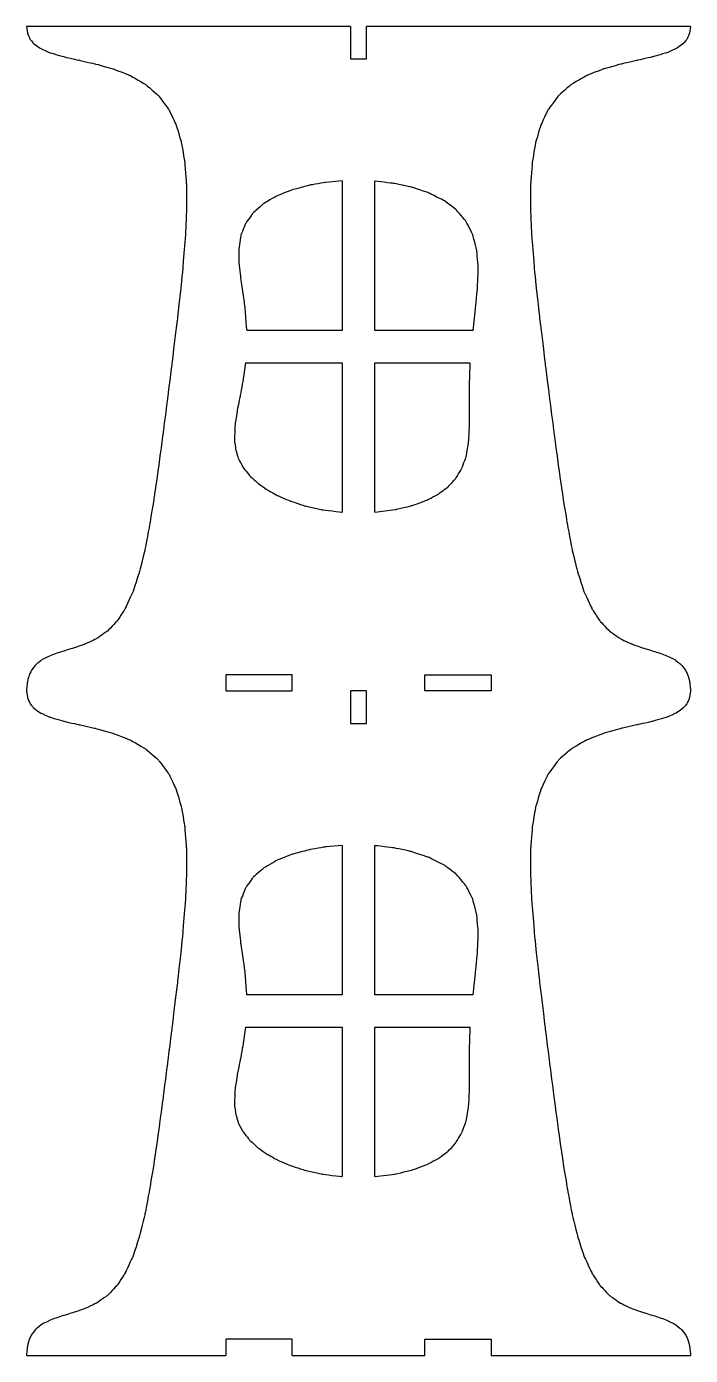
# Model space of a CAD drawing. Header units: centimetres. Extents: x -35.4 to 28.1, y -20.3 to 20.8.
# Drawn here: x 7.61 to 28.11, y -20.19 to 20.81 of the extents above; entities that cross this region are included whole.
import ezdxf

# ---------------------------------------------------------------- set-up
doc = ezdxf.new("R2010")
doc.units = ezdxf.units.CM
doc.header["$MEASUREMENT"] = 0
doc.layers.add('Capa 1', color=7, linetype='Continuous')

msp = doc.modelspace()

# ---------------------------------------------------------------- linework, layer by layer
at = {"layer": 'Capa 1', "color": 1, "lineweight": 25}
for points, knots in [([(7.61056, 20.81178), (7.61056, 20.81178), (7.63603, 20.6071), (7.63603, 20.6071), (7.63603, 20.6071), (7.63603, 20.6071), (7.70775, 20.43756), (7.70775, 20.43756), (7.70775, 20.43756), (7.70775, 20.43756), (7.81898, 20.29764), (7.81898, 20.29764), (7.81898, 20.29764), (7.81898, 20.29764), (8.04638, 20.13223), (8.04638, 20.13223), (8.04638, 20.13223), (8.04638, 20.13223), (8.32994, 20.00667), (8.32994, 20.00667), (8.32994, 20.00667), (8.32994, 20.00667), (8.76721, 19.87837), (8.76721, 19.87837), (8.76721, 19.87837), (8.76721, 19.87837), (9.24219, 19.77045), (9.24219, 19.77045), (9.24219, 19.77045), (9.24219, 19.77045), (9.72814, 19.66116), (9.72814, 19.66116), (9.72814, 19.66116), (9.72814, 19.66116), (10.29619, 19.50418), (10.29619, 19.50418), (10.29619, 19.50418), (10.29619, 19.50418), (10.82235, 19.29798), (10.82235, 19.29798), (10.82235, 19.29798), (10.82235, 19.29798), (11.28816, 19.02676), (11.28816, 19.02676), (11.28816, 19.02676), (11.28816, 19.02676), (11.68236, 18.68051), (11.68236, 18.68051), (11.68236, 18.68051), (11.68236, 18.68051), (11.99993, 18.25393), (11.99993, 18.25393), (11.99993, 18.25393), (11.99993, 18.25393), (12.22694, 17.78199), (12.22694, 17.78199), (12.22694, 17.78199), (12.22694, 17.78199), (12.38985, 17.24012), (12.38985, 17.24012), (12.38985, 17.24012), (12.38985, 17.24012), (12.49371, 16.63168), (12.49371, 16.63168), (12.49371, 16.63168), (12.49371, 16.63168), (12.54511, 15.96155), (12.54511, 15.96155), (12.54511, 15.96155), (12.54511, 15.96155), (12.55149, 15.23595), (12.55149, 15.23595), (12.55149, 15.23595), (12.55149, 15.23595), (12.52084, 14.46203), (12.52084, 14.46203), (12.52084, 14.46203), (12.52084, 14.46203), (12.41659, 13.16762), (12.41659, 13.16762), (12.41659, 13.16762), (12.41659, 13.16762), (12.26828, 11.80727), (12.26828, 11.80727), (12.26828, 11.80727), (12.26828, 11.80727), (12.09853, 10.41669), (12.09853, 10.41669), (12.09853, 10.41669), (12.09853, 10.41669), (11.96419, 9.35709), (11.96419, 9.35709), (11.96419, 9.35709), (11.96419, 9.35709), (11.82985, 8.31752), (11.82985, 8.31752), (11.82985, 8.31752), (11.82985, 8.31752), (11.69604, 7.31391), (11.69604, 7.31391), (11.69604, 7.31391), (11.69604, 7.31391), (11.5604, 6.36162), (11.5604, 6.36162), (11.5604, 6.36162), (11.5604, 6.36162), (11.41809, 5.47502), (11.41809, 5.47502), (11.41809, 5.47502), (11.41809, 5.47502), (11.26523, 4.68067), (11.26523, 4.68067), (11.26523, 4.68067), (11.26523, 4.68067), (11.09166, 3.97254), (11.09166, 3.97254), (11.09166, 3.97254), (11.09166, 3.97254), (10.88928, 3.35856), (10.88928, 3.35856), (10.88928, 3.35856), (10.88928, 3.35856), (10.65041, 2.84358), (10.65041, 2.84358), (10.65041, 2.84358), (10.65041, 2.84358), (10.39659, 2.46198), (10.39659, 2.46198), (10.39659, 2.46198), (10.39659, 2.46198), (10.10537, 2.15961), (10.10537, 2.15961), (10.10537, 2.15961), (10.10537, 2.15961), (9.77725, 1.92911), (9.77725, 1.92911), (9.77725, 1.92911), (9.77725, 1.92911), (9.41678, 1.7578), (9.41678, 1.7578), (9.41678, 1.7578), (9.41678, 1.7578), (9.03338, 1.6267), (9.03338, 1.6267), (9.03338, 1.6267), (9.03338, 1.6267), (8.70745, 1.52944), (8.70745, 1.52944), (8.70745, 1.52944), (8.70745, 1.52944), (8.38932, 1.42216), (8.38932, 1.42216), (8.38932, 1.42216), (8.38932, 1.42216), (8.09605, 1.2801), (8.09605, 1.2801), (8.09605, 1.2801), (8.09605, 1.2801), (7.90534, 1.13285), (7.90534, 1.13285), (7.90534, 1.13285), (7.90534, 1.13285), (7.75188, 0.9342), (7.75188, 0.9342), (7.75188, 0.9342), (7.75188, 0.9342), (7.6766, 0.76483), (7.6766, 0.76483), (7.6766, 0.76483), (7.6766, 0.76483), (7.62788, 0.55941), (7.62788, 0.55941), (7.62788, 0.55941), (7.62788, 0.55941), (7.61056, 0.3118), (7.61056, 0.3118)], [0, 0, 0, 0, 0.02222222, 0.02222222, 0.02222222, 0.02222223, 0.04444444, 0.04444444, 0.04444444, 0.04444445, 0.06666667, 0.06666667, 0.06666667, 0.06666668, 0.08888889, 0.08888889, 0.08888889, 0.0888889, 0.11111111, 0.11111111, 0.11111111, 0.11111112, 0.13333333, 0.13333333, 0.13333333, 0.13333334, 0.15555556, 0.15555556, 0.15555556, 0.15555557, 0.17777778, 0.17777778, 0.17777778, 0.17777779, 0.2, 0.2, 0.2, 0.20000001, 0.22222222, 0.22222222, 0.22222222, 0.22222223, 0.24444444, 0.24444444, 0.24444444, 0.24444445, 0.26666667, 0.26666667, 0.26666667, 0.26666668, 0.28888889, 0.28888889, 0.28888889, 0.2888889, 0.31111111, 0.31111111, 0.31111111, 0.31111112, 0.33333333, 0.33333333, 0.33333333, 0.33333334, 0.35555556, 0.35555556, 0.35555556, 0.35555557, 0.37777778, 0.37777778, 0.37777778, 0.37777779, 0.4, 0.4, 0.4, 0.40000001, 0.42222222, 0.42222222, 0.42222222, 0.42222223, 0.44444444, 0.44444444, 0.44444444, 0.44444445, 0.46666667, 0.46666667, 0.46666667, 0.46666668, 0.48888889, 0.48888889, 0.48888889, 0.4888889, 0.51111111, 0.51111111, 0.51111111, 0.51111112, 0.53333333, 0.53333333, 0.53333333, 0.53333334, 0.55555556, 0.55555556, 0.55555556, 0.55555557, 0.57777778, 0.57777778, 0.57777778, 0.57777779, 0.6, 0.6, 0.6, 0.60000001, 0.62222222, 0.62222222, 0.62222222, 0.62222223, 0.64444444, 0.64444444, 0.64444444, 0.64444445, 0.66666667, 0.66666667, 0.66666667, 0.66666668, 0.68888889, 0.68888889, 0.68888889, 0.6888889, 0.71111111, 0.71111111, 0.71111111, 0.71111112, 0.73333333, 0.73333333, 0.73333333, 0.73333334, 0.75555556, 0.75555556, 0.75555556, 0.75555557, 0.77777778, 0.77777778, 0.77777778, 0.77777779, 0.8, 0.8, 0.8, 0.80000001, 0.82222222, 0.82222222, 0.82222222, 0.82222223, 0.84444444, 0.84444444, 0.84444444, 0.84444445, 0.86666667, 0.86666667, 0.86666667, 0.86666668, 0.88888889, 0.88888889, 0.88888889, 0.8888889, 0.91111111, 0.91111111, 0.91111111, 0.91111112, 0.93333333, 0.93333333, 0.93333333, 0.93333334, 0.95555556, 0.95555556, 0.95555556, 0.95555557, 1, 1, 1, 1]), ([(28.11055, 20.81178), (28.11055, 20.81178), (28.08504, 20.6071), (28.08504, 20.6071), (28.08504, 20.6071), (28.08504, 20.6071), (28.01332, 20.43756), (28.01332, 20.43756), (28.01332, 20.43756), (28.01332, 20.43756), (27.90209, 20.29764), (27.90209, 20.29764), (27.90209, 20.29764), (27.90209, 20.29764), (27.67469, 20.13223), (27.67469, 20.13223), (27.67469, 20.13223), (27.67469, 20.13223), (27.39113, 20.00667), (27.39113, 20.00667), (27.39113, 20.00667), (27.39113, 20.00667), (26.95386, 19.87837), (26.95386, 19.87837), (26.95386, 19.87837), (26.95386, 19.87837), (26.47888, 19.77045), (26.47888, 19.77045), (26.47888, 19.77045), (26.47888, 19.77045), (25.99296, 19.66116), (25.99296, 19.66116), (25.99296, 19.66116), (25.99296, 19.66116), (25.42492, 19.50418), (25.42492, 19.50418), (25.42492, 19.50418), (25.42492, 19.50418), (24.89872, 19.29798), (24.89872, 19.29798), (24.89872, 19.29798), (24.89872, 19.29798), (24.43294, 19.02676), (24.43294, 19.02676), (24.43294, 19.02676), (24.43294, 19.02676), (24.03871, 18.68051), (24.03871, 18.68051), (24.03871, 18.68051), (24.03871, 18.68051), (23.72118, 18.25393), (23.72118, 18.25393), (23.72118, 18.25393), (23.72118, 18.25393), (23.49417, 17.78199), (23.49417, 17.78199), (23.49417, 17.78199), (23.49417, 17.78199), (23.33122, 17.24012), (23.33122, 17.24012), (23.33122, 17.24012), (23.33122, 17.24012), (23.22736, 16.63168), (23.22736, 16.63168), (23.22736, 16.63168), (23.22736, 16.63168), (23.17596, 15.96155), (23.17596, 15.96155), (23.17596, 15.96155), (23.17596, 15.96155), (23.16958, 15.23595), (23.16958, 15.23595), (23.16958, 15.23595), (23.16958, 15.23595), (23.20027, 14.46203), (23.20027, 14.46203), (23.20027, 14.46203), (23.20027, 14.46203), (23.30448, 13.16762), (23.30448, 13.16762), (23.30448, 13.16762), (23.30448, 13.16762), (23.45279, 11.80727), (23.45279, 11.80727), (23.45279, 11.80727), (23.45279, 11.80727), (23.62254, 10.41669), (23.62254, 10.41669), (23.62254, 10.41669), (23.62254, 10.41669), (23.75688, 9.35709), (23.75688, 9.35709), (23.75688, 9.35709), (23.75688, 9.35709), (23.89122, 8.31752), (23.89122, 8.31752), (23.89122, 8.31752), (23.89122, 8.31752), (24.02506, 7.31391), (24.02506, 7.31391), (24.02506, 7.31391), (24.02506, 7.31391), (24.16071, 6.36162), (24.16071, 6.36162), (24.16071, 6.36162), (24.16071, 6.36162), (24.30298, 5.47502), (24.30298, 5.47502), (24.30298, 5.47502), (24.30298, 5.47502), (24.45584, 4.68067), (24.45584, 4.68067), (24.45584, 4.68067), (24.45584, 4.68067), (24.62941, 3.97254), (24.62941, 3.97254), (24.62941, 3.97254), (24.62941, 3.97254), (24.83183, 3.35856), (24.83183, 3.35856), (24.83183, 3.35856), (24.83183, 3.35856), (25.0707, 2.84358), (25.0707, 2.84358), (25.0707, 2.84358), (25.0707, 2.84358), (25.32448, 2.46198), (25.32448, 2.46198), (25.32448, 2.46198), (25.32448, 2.46198), (25.61574, 2.15961), (25.61574, 2.15961), (25.61574, 2.15961), (25.61574, 2.15961), (25.94382, 1.92911), (25.94382, 1.92911), (25.94382, 1.92911), (25.94382, 1.92911), (26.30429, 1.7578), (26.30429, 1.7578), (26.30429, 1.7578), (26.30429, 1.7578), (26.68769, 1.6267), (26.68769, 1.6267), (26.68769, 1.6267), (26.68769, 1.6267), (27.01362, 1.52944), (27.01362, 1.52944), (27.01362, 1.52944), (27.01362, 1.52944), (27.33175, 1.42216), (27.33175, 1.42216), (27.33175, 1.42216), (27.33175, 1.42216), (27.62502, 1.2801), (27.62502, 1.2801), (27.62502, 1.2801), (27.62502, 1.2801), (27.81577, 1.13285), (27.81577, 1.13285), (27.81577, 1.13285), (27.81577, 1.13285), (27.96922, 0.9342), (27.96922, 0.9342), (27.96922, 0.9342), (27.96922, 0.9342), (28.04451, 0.76483), (28.04451, 0.76483), (28.04451, 0.76483), (28.04451, 0.76483), (28.09319, 0.55941), (28.09319, 0.55941), (28.09319, 0.55941), (28.09319, 0.55941), (28.11055, 0.3118), (28.11055, 0.3118)], [0, 0, 0, 0, 0.02222222, 0.02222222, 0.02222222, 0.02222223, 0.04444444, 0.04444444, 0.04444444, 0.04444445, 0.06666667, 0.06666667, 0.06666667, 0.06666668, 0.08888889, 0.08888889, 0.08888889, 0.0888889, 0.11111111, 0.11111111, 0.11111111, 0.11111112, 0.13333333, 0.13333333, 0.13333333, 0.13333334, 0.15555556, 0.15555556, 0.15555556, 0.15555557, 0.17777778, 0.17777778, 0.17777778, 0.17777779, 0.2, 0.2, 0.2, 0.20000001, 0.22222222, 0.22222222, 0.22222222, 0.22222223, 0.24444444, 0.24444444, 0.24444444, 0.24444445, 0.26666667, 0.26666667, 0.26666667, 0.26666668, 0.28888889, 0.28888889, 0.28888889, 0.2888889, 0.31111111, 0.31111111, 0.31111111, 0.31111112, 0.33333333, 0.33333333, 0.33333333, 0.33333334, 0.35555556, 0.35555556, 0.35555556, 0.35555557, 0.37777778, 0.37777778, 0.37777778, 0.37777779, 0.4, 0.4, 0.4, 0.40000001, 0.42222222, 0.42222222, 0.42222222, 0.42222223, 0.44444444, 0.44444444, 0.44444444, 0.44444445, 0.46666667, 0.46666667, 0.46666667, 0.46666668, 0.48888889, 0.48888889, 0.48888889, 0.4888889, 0.51111111, 0.51111111, 0.51111111, 0.51111112, 0.53333333, 0.53333333, 0.53333333, 0.53333334, 0.55555556, 0.55555556, 0.55555556, 0.55555557, 0.57777778, 0.57777778, 0.57777778, 0.57777779, 0.6, 0.6, 0.6, 0.60000001, 0.62222222, 0.62222222, 0.62222222, 0.62222223, 0.64444444, 0.64444444, 0.64444444, 0.64444445, 0.66666667, 0.66666667, 0.66666667, 0.66666668, 0.68888889, 0.68888889, 0.68888889, 0.6888889, 0.71111111, 0.71111111, 0.71111111, 0.71111112, 0.73333333, 0.73333333, 0.73333333, 0.73333334, 0.75555556, 0.75555556, 0.75555556, 0.75555557, 0.77777778, 0.77777778, 0.77777778, 0.77777779, 0.8, 0.8, 0.8, 0.80000001, 0.82222222, 0.82222222, 0.82222222, 0.82222223, 0.84444444, 0.84444444, 0.84444444, 0.84444445, 0.86666667, 0.86666667, 0.86666667, 0.86666668, 0.88888889, 0.88888889, 0.88888889, 0.8888889, 0.91111111, 0.91111111, 0.91111111, 0.91111112, 0.93333333, 0.93333333, 0.93333333, 0.93333334, 0.95555556, 0.95555556, 0.95555556, 0.95555557, 1, 1, 1, 1]), ([(17.36056, 16.04897), (17.36056, 16.04897), (16.85256, 16.00166), (16.85256, 16.00166), (16.85256, 16.00166), (16.85256, 16.00166), (16.36753, 15.92041), (16.36753, 15.92041), (16.36753, 15.92041), (16.36753, 15.92041), (15.81317, 15.77419), (15.81317, 15.77419), (15.81317, 15.77419), (15.81317, 15.77419), (15.32715, 15.58023), (15.32715, 15.58023), (15.32715, 15.58023), (15.32715, 15.58023), (14.92195, 15.34193), (14.92195, 15.34193), (14.92195, 15.34193), (14.92195, 15.34193), (14.60484, 15.06302), (14.60484, 15.06302), (14.60484, 15.06302), (14.60484, 15.06302), (14.37722, 14.7476), (14.37722, 14.7476), (14.37722, 14.7476), (14.37722, 14.7476), (14.2255, 14.36544), (14.2255, 14.36544), (14.2255, 14.36544), (14.2255, 14.36544), (14.16252, 13.94958), (14.16252, 13.94958), (14.16252, 13.94958), (14.16252, 13.94958), (14.16898, 13.5047), (14.16898, 13.5047), (14.16898, 13.5047), (14.16898, 13.5047), (14.22105, 13.0349), (14.22105, 13.0349), (14.22105, 13.0349), (14.22105, 13.0349), (14.33408, 12.25502), (14.33408, 12.25502), (14.33408, 12.25502), (14.33408, 12.25502), (14.40816, 11.43678), (14.40816, 11.43678)], [0, 0, 0, 0, 0.07142857, 0.07142857, 0.07142857, 0.07142858, 0.14285714, 0.14285714, 0.14285714, 0.14285715, 0.21428571, 0.21428571, 0.21428571, 0.21428572, 0.28571429, 0.28571429, 0.28571429, 0.2857143, 0.35714286, 0.35714286, 0.35714286, 0.35714287, 0.42857143, 0.42857143, 0.42857143, 0.42857144, 0.5, 0.5, 0.5, 0.50000001, 0.57142857, 0.57142857, 0.57142857, 0.57142858, 0.64285714, 0.64285714, 0.64285714, 0.64285715, 0.71428571, 0.71428571, 0.71428571, 0.71428572, 0.78571429, 0.78571429, 0.78571429, 0.7857143, 0.85714286, 0.85714286, 0.85714286, 0.85714287, 1, 1, 1, 1]), ([(21.39662, 11.43678), (21.39662, 11.43678), (21.47229, 12.10756), (21.47229, 12.10756), (21.47229, 12.10756), (21.47229, 12.10756), (21.53509, 12.75063), (21.53509, 12.75063), (21.53509, 12.75063), (21.53509, 12.75063), (21.55798, 13.35466), (21.55798, 13.35466), (21.55798, 13.35466), (21.55798, 13.35466), (21.51498, 13.91), (21.51498, 13.91), (21.51498, 13.91), (21.51498, 13.91), (21.38434, 14.40918), (21.38434, 14.40918), (21.38434, 14.40918), (21.38434, 14.40918), (21.17751, 14.8087), (21.17751, 14.8087), (21.17751, 14.8087), (21.17751, 14.8087), (20.88075, 15.15481), (20.88075, 15.15481), (20.88075, 15.15481), (20.88075, 15.15481), (20.4946, 15.44586), (20.4946, 15.44586), (20.4946, 15.44586), (20.4946, 15.44586), (20.0253, 15.68091), (20.0253, 15.68091), (20.0253, 15.68091), (20.0253, 15.68091), (19.48442, 15.85959), (19.48442, 15.85959), (19.48442, 15.85959), (19.48442, 15.85959), (18.93829, 15.97411), (18.93829, 15.97411), (18.93829, 15.97411), (18.93829, 15.97411), (18.36054, 16.04131), (18.36054, 16.04131)], [0, 0, 0, 0, 0.07692308, 0.07692308, 0.07692308, 0.07692309, 0.15384615, 0.15384615, 0.15384615, 0.15384616, 0.23076923, 0.23076923, 0.23076923, 0.23076924, 0.30769231, 0.30769231, 0.30769231, 0.30769232, 0.38461538, 0.38461538, 0.38461538, 0.38461539, 0.46153846, 0.46153846, 0.46153846, 0.46153847, 0.53846154, 0.53846154, 0.53846154, 0.53846155, 0.61538462, 0.61538462, 0.61538462, 0.61538463, 0.69230769, 0.69230769, 0.69230769, 0.6923077, 0.76923077, 0.76923077, 0.76923077, 0.76923078, 0.84615385, 0.84615385, 0.84615385, 0.84615386, 1, 1, 1, 1]), ([(14.37169, 10.4368), (14.37169, 10.4368), (14.30071, 9.93526), (14.30071, 9.93526), (14.30071, 9.93526), (14.30071, 9.93526), (14.20828, 9.44133), (14.20828, 9.44133), (14.20828, 9.44133), (14.20828, 9.44133), (14.11412, 8.96), (14.11412, 8.96), (14.11412, 8.96), (14.11412, 8.96), (14.04427, 8.49493), (14.04427, 8.49493), (14.04427, 8.49493), (14.04427, 8.49493), (14.02942, 8.04758), (14.02942, 8.04758), (14.02942, 8.04758), (14.02942, 8.04758), (14.06512, 7.76641), (14.06512, 7.76641), (14.06512, 7.76641), (14.06512, 7.76641), (14.14792, 7.49156), (14.14792, 7.49156), (14.14792, 7.49156), (14.14792, 7.49156), (14.28769, 7.22225), (14.28769, 7.22225), (14.28769, 7.22225), (14.28769, 7.22225), (14.49463, 6.9582), (14.49463, 6.9582), (14.49463, 6.9582), (14.49463, 6.9582), (14.77936, 6.70042), (14.77936, 6.70042), (14.77936, 6.70042), (14.77936, 6.70042), (15.04888, 6.51423), (15.04888, 6.51423), (15.04888, 6.51423), (15.04888, 6.51423), (15.37326, 6.33601), (15.37326, 6.33601), (15.37326, 6.33601), (15.37326, 6.33601), (15.75856, 6.17016), (15.75856, 6.17016), (15.75856, 6.17016), (15.75856, 6.17016), (16.21195, 6.02341), (16.21195, 6.02341), (16.21195, 6.02341), (16.21195, 6.02341), (16.74225, 5.9054), (16.74225, 5.9054), (16.74225, 5.9054), (16.74225, 5.9054), (17.36056, 5.8298), (17.36056, 5.8298)], [0, 0, 0, 0, 0.05882353, 0.05882353, 0.05882353, 0.05882354, 0.11764706, 0.11764706, 0.11764706, 0.11764707, 0.17647059, 0.17647059, 0.17647059, 0.1764706, 0.23529412, 0.23529412, 0.23529412, 0.23529413, 0.29411765, 0.29411765, 0.29411765, 0.29411766, 0.35294118, 0.35294118, 0.35294118, 0.35294119, 0.41176471, 0.41176471, 0.41176471, 0.41176472, 0.47058824, 0.47058824, 0.47058824, 0.47058825, 0.52941176, 0.52941176, 0.52941176, 0.52941177, 0.58823529, 0.58823529, 0.58823529, 0.5882353, 0.64705882, 0.64705882, 0.64705882, 0.64705883, 0.70588235, 0.70588235, 0.70588235, 0.70588236, 0.76470588, 0.76470588, 0.76470588, 0.76470589, 0.82352941, 0.82352941, 0.82352941, 0.82352942, 0.88235294, 0.88235294, 0.88235294, 0.88235295, 1, 1, 1, 1]), ([(18.36054, 5.82977), (18.36054, 5.82977), (18.99336, 5.90883), (18.99336, 5.90883), (18.99336, 5.90883), (18.99336, 5.90883), (19.53187, 6.0372), (19.53187, 6.0372), (19.53187, 6.0372), (19.53187, 6.0372), (19.97937, 6.20322), (19.97937, 6.20322), (19.97937, 6.20322), (19.97937, 6.20322), (20.3422, 6.39795), (20.3422, 6.39795), (20.3422, 6.39795), (20.3422, 6.39795), (20.62873, 6.61463), (20.62873, 6.61463), (20.62873, 6.61463), (20.62873, 6.61463), (20.84826, 6.84842), (20.84826, 6.84842), (20.84826, 6.84842), (20.84826, 6.84842), (21.05457, 7.18235), (21.05457, 7.18235), (21.05457, 7.18235), (21.05457, 7.18235), (21.18136, 7.53464), (21.18136, 7.53464), (21.18136, 7.53464), (21.18136, 7.53464), (21.25025, 7.9016), (21.25025, 7.9016), (21.25025, 7.9016), (21.25025, 7.9016), (21.28042, 8.28069), (21.28042, 8.28069), (21.28042, 8.28069), (21.28042, 8.28069), (21.288, 8.67027), (21.288, 8.67027), (21.288, 8.67027), (21.288, 8.67027), (21.28412, 9.54092), (21.28412, 9.54092), (21.28412, 9.54092), (21.28412, 9.54092), (21.31051, 10.4368), (21.31051, 10.4368)], [0, 0, 0, 0, 0.07142857, 0.07142857, 0.07142857, 0.07142858, 0.14285714, 0.14285714, 0.14285714, 0.14285715, 0.21428571, 0.21428571, 0.21428571, 0.21428572, 0.28571429, 0.28571429, 0.28571429, 0.2857143, 0.35714286, 0.35714286, 0.35714286, 0.35714287, 0.42857143, 0.42857143, 0.42857143, 0.42857144, 0.5, 0.5, 0.5, 0.50000001, 0.57142857, 0.57142857, 0.57142857, 0.57142858, 0.64285714, 0.64285714, 0.64285714, 0.64285715, 0.71428571, 0.71428571, 0.71428571, 0.71428572, 0.78571429, 0.78571429, 0.78571429, 0.7857143, 0.85714286, 0.85714286, 0.85714286, 0.85714287, 1, 1, 1, 1]), ([(7.61056, 0.3118), (7.61056, 0.3118), (7.63603, 0.10711), (7.63603, 0.10711), (7.63603, 0.10711), (7.63603, 0.10711), (7.70775, -0.06243), (7.70775, -0.06243), (7.70775, -0.06243), (7.70775, -0.06243), (7.81898, -0.20238), (7.81898, -0.20238), (7.81898, -0.20238), (7.81898, -0.20238), (8.04638, -0.36776), (8.04638, -0.36776), (8.04638, -0.36776), (8.04638, -0.36776), (8.32994, -0.49331), (8.32994, -0.49331), (8.32994, -0.49331), (8.32994, -0.49331), (8.76721, -0.62162), (8.76721, -0.62162), (8.76721, -0.62162), (8.76721, -0.62162), (9.24219, -0.72957), (9.24219, -0.72957), (9.24219, -0.72957), (9.24219, -0.72957), (9.72814, -0.83882), (9.72814, -0.83882), (9.72814, -0.83882), (9.72814, -0.83882), (10.29619, -0.99581), (10.29619, -0.99581), (10.29619, -0.99581), (10.29619, -0.99581), (10.82235, -1.20204), (10.82235, -1.20204), (10.82235, -1.20204), (10.82235, -1.20204), (11.28816, -1.47322), (11.28816, -1.47322), (11.28816, -1.47322), (11.28816, -1.47322), (11.68236, -1.81948), (11.68236, -1.81948), (11.68236, -1.81948), (11.68236, -1.81948), (11.99993, -2.24605), (11.99993, -2.24605), (11.99993, -2.24605), (11.99993, -2.24605), (12.22694, -2.71804), (12.22694, -2.71804), (12.22694, -2.71804), (12.22694, -2.71804), (12.38985, -3.2599), (12.38985, -3.2599), (12.38985, -3.2599), (12.38985, -3.2599), (12.49371, -3.86834), (12.49371, -3.86834), (12.49371, -3.86834), (12.49371, -3.86834), (12.54511, -4.53844), (12.54511, -4.53844), (12.54511, -4.53844), (12.54511, -4.53844), (12.55149, -5.26407), (12.55149, -5.26407), (12.55149, -5.26407), (12.55149, -5.26407), (12.52084, -6.03796), (12.52084, -6.03796), (12.52084, -6.03796), (12.52084, -6.03796), (12.41659, -7.3324), (12.41659, -7.3324), (12.41659, -7.3324), (12.41659, -7.3324), (12.26828, -8.69272), (12.26828, -8.69272), (12.26828, -8.69272), (12.26828, -8.69272), (12.09853, -10.08333), (12.09853, -10.08333), (12.09853, -10.08333), (12.09853, -10.08333), (11.96419, -11.1429), (11.96419, -11.1429), (11.96419, -11.1429), (11.96419, -11.1429), (11.82985, -12.18246), (11.82985, -12.18246), (11.82985, -12.18246), (11.82985, -12.18246), (11.69604, -13.18608), (11.69604, -13.18608), (11.69604, -13.18608), (11.69604, -13.18608), (11.5604, -14.13837), (11.5604, -14.13837), (11.5604, -14.13837), (11.5604, -14.13837), (11.41809, -15.02497), (11.41809, -15.02497), (11.41809, -15.02497), (11.41809, -15.02497), (11.26523, -15.81936), (11.26523, -15.81936), (11.26523, -15.81936), (11.26523, -15.81936), (11.09166, -16.52749), (11.09166, -16.52749), (11.09166, -16.52749), (11.09166, -16.52749), (10.88928, -17.14143), (10.88928, -17.14143), (10.88928, -17.14143), (10.88928, -17.14143), (10.65041, -17.65641), (10.65041, -17.65641), (10.65041, -17.65641), (10.65041, -17.65641), (10.39659, -18.03805), (10.39659, -18.03805), (10.39659, -18.03805), (10.39659, -18.03805), (10.10537, -18.34038), (10.10537, -18.34038), (10.10537, -18.34038), (10.10537, -18.34038), (9.77725, -18.57088), (9.77725, -18.57088), (9.77725, -18.57088), (9.77725, -18.57088), (9.41678, -18.74223), (9.41678, -18.74223), (9.41678, -18.74223), (9.41678, -18.74223), (9.03338, -18.87328), (9.03338, -18.87328), (9.03338, -18.87328), (9.03338, -18.87328), (8.70745, -18.97054), (8.70745, -18.97054), (8.70745, -18.97054), (8.70745, -18.97054), (8.38932, -19.07786), (8.38932, -19.07786), (8.38932, -19.07786), (8.38932, -19.07786), (8.09605, -19.21989), (8.09605, -19.21989), (8.09605, -19.21989), (8.09605, -19.21989), (7.90534, -19.36717), (7.90534, -19.36717), (7.90534, -19.36717), (7.90534, -19.36717), (7.75188, -19.56582), (7.75188, -19.56582), (7.75188, -19.56582), (7.75188, -19.56582), (7.6766, -19.73515), (7.6766, -19.73515), (7.6766, -19.73515), (7.6766, -19.73515), (7.62788, -19.94058), (7.62788, -19.94058), (7.62788, -19.94058), (7.62788, -19.94058), (7.61056, -20.18819), (7.61056, -20.18819)], [0, 0, 0, 0, 0.02222222, 0.02222222, 0.02222222, 0.02222223, 0.04444444, 0.04444444, 0.04444444, 0.04444445, 0.06666667, 0.06666667, 0.06666667, 0.06666668, 0.08888889, 0.08888889, 0.08888889, 0.0888889, 0.11111111, 0.11111111, 0.11111111, 0.11111112, 0.13333333, 0.13333333, 0.13333333, 0.13333334, 0.15555556, 0.15555556, 0.15555556, 0.15555557, 0.17777778, 0.17777778, 0.17777778, 0.17777779, 0.2, 0.2, 0.2, 0.20000001, 0.22222222, 0.22222222, 0.22222222, 0.22222223, 0.24444444, 0.24444444, 0.24444444, 0.24444445, 0.26666667, 0.26666667, 0.26666667, 0.26666668, 0.28888889, 0.28888889, 0.28888889, 0.2888889, 0.31111111, 0.31111111, 0.31111111, 0.31111112, 0.33333333, 0.33333333, 0.33333333, 0.33333334, 0.35555556, 0.35555556, 0.35555556, 0.35555557, 0.37777778, 0.37777778, 0.37777778, 0.37777779, 0.4, 0.4, 0.4, 0.40000001, 0.42222222, 0.42222222, 0.42222222, 0.42222223, 0.44444444, 0.44444444, 0.44444444, 0.44444445, 0.46666667, 0.46666667, 0.46666667, 0.46666668, 0.48888889, 0.48888889, 0.48888889, 0.4888889, 0.51111111, 0.51111111, 0.51111111, 0.51111112, 0.53333333, 0.53333333, 0.53333333, 0.53333334, 0.55555556, 0.55555556, 0.55555556, 0.55555557, 0.57777778, 0.57777778, 0.57777778, 0.57777779, 0.6, 0.6, 0.6, 0.60000001, 0.62222222, 0.62222222, 0.62222222, 0.62222223, 0.64444444, 0.64444444, 0.64444444, 0.64444445, 0.66666667, 0.66666667, 0.66666667, 0.66666668, 0.68888889, 0.68888889, 0.68888889, 0.6888889, 0.71111111, 0.71111111, 0.71111111, 0.71111112, 0.73333333, 0.73333333, 0.73333333, 0.73333334, 0.75555556, 0.75555556, 0.75555556, 0.75555557, 0.77777778, 0.77777778, 0.77777778, 0.77777779, 0.8, 0.8, 0.8, 0.80000001, 0.82222222, 0.82222222, 0.82222222, 0.82222223, 0.84444444, 0.84444444, 0.84444444, 0.84444445, 0.86666667, 0.86666667, 0.86666667, 0.86666668, 0.88888889, 0.88888889, 0.88888889, 0.8888889, 0.91111111, 0.91111111, 0.91111111, 0.91111112, 0.93333333, 0.93333333, 0.93333333, 0.93333334, 0.95555556, 0.95555556, 0.95555556, 0.95555557, 1, 1, 1, 1]), ([(28.11055, 0.3118), (28.11055, 0.3118), (28.08504, 0.10711), (28.08504, 0.10711), (28.08504, 0.10711), (28.08504, 0.10711), (28.01332, -0.06243), (28.01332, -0.06243), (28.01332, -0.06243), (28.01332, -0.06243), (27.90209, -0.20238), (27.90209, -0.20238), (27.90209, -0.20238), (27.90209, -0.20238), (27.67469, -0.36776), (27.67469, -0.36776), (27.67469, -0.36776), (27.67469, -0.36776), (27.39113, -0.49331), (27.39113, -0.49331), (27.39113, -0.49331), (27.39113, -0.49331), (26.95386, -0.62162), (26.95386, -0.62162), (26.95386, -0.62162), (26.95386, -0.62162), (26.47888, -0.72957), (26.47888, -0.72957), (26.47888, -0.72957), (26.47888, -0.72957), (25.99296, -0.83882), (25.99296, -0.83882), (25.99296, -0.83882), (25.99296, -0.83882), (25.42492, -0.99581), (25.42492, -0.99581), (25.42492, -0.99581), (25.42492, -0.99581), (24.89872, -1.20204), (24.89872, -1.20204), (24.89872, -1.20204), (24.89872, -1.20204), (24.43294, -1.47322), (24.43294, -1.47322), (24.43294, -1.47322), (24.43294, -1.47322), (24.03871, -1.81948), (24.03871, -1.81948), (24.03871, -1.81948), (24.03871, -1.81948), (23.72118, -2.24605), (23.72118, -2.24605), (23.72118, -2.24605), (23.72118, -2.24605), (23.49417, -2.71804), (23.49417, -2.71804), (23.49417, -2.71804), (23.49417, -2.71804), (23.33122, -3.2599), (23.33122, -3.2599), (23.33122, -3.2599), (23.33122, -3.2599), (23.22736, -3.86834), (23.22736, -3.86834), (23.22736, -3.86834), (23.22736, -3.86834), (23.17596, -4.53844), (23.17596, -4.53844), (23.17596, -4.53844), (23.17596, -4.53844), (23.16958, -5.26407), (23.16958, -5.26407), (23.16958, -5.26407), (23.16958, -5.26407), (23.20027, -6.03796), (23.20027, -6.03796), (23.20027, -6.03796), (23.20027, -6.03796), (23.30448, -7.3324), (23.30448, -7.3324), (23.30448, -7.3324), (23.30448, -7.3324), (23.45279, -8.69272), (23.45279, -8.69272), (23.45279, -8.69272), (23.45279, -8.69272), (23.62254, -10.08333), (23.62254, -10.08333), (23.62254, -10.08333), (23.62254, -10.08333), (23.75688, -11.1429), (23.75688, -11.1429), (23.75688, -11.1429), (23.75688, -11.1429), (23.89122, -12.18246), (23.89122, -12.18246), (23.89122, -12.18246), (23.89122, -12.18246), (24.02506, -13.18608), (24.02506, -13.18608), (24.02506, -13.18608), (24.02506, -13.18608), (24.16071, -14.13837), (24.16071, -14.13837), (24.16071, -14.13837), (24.16071, -14.13837), (24.30298, -15.02497), (24.30298, -15.02497), (24.30298, -15.02497), (24.30298, -15.02497), (24.45584, -15.81936), (24.45584, -15.81936), (24.45584, -15.81936), (24.45584, -15.81936), (24.62941, -16.52749), (24.62941, -16.52749), (24.62941, -16.52749), (24.62941, -16.52749), (24.83183, -17.14143), (24.83183, -17.14143), (24.83183, -17.14143), (24.83183, -17.14143), (25.0707, -17.65641), (25.0707, -17.65641), (25.0707, -17.65641), (25.0707, -17.65641), (25.32448, -18.03805), (25.32448, -18.03805), (25.32448, -18.03805), (25.32448, -18.03805), (25.61574, -18.34038), (25.61574, -18.34038), (25.61574, -18.34038), (25.61574, -18.34038), (25.94382, -18.57088), (25.94382, -18.57088), (25.94382, -18.57088), (25.94382, -18.57088), (26.30429, -18.74223), (26.30429, -18.74223), (26.30429, -18.74223), (26.30429, -18.74223), (26.68769, -18.87328), (26.68769, -18.87328), (26.68769, -18.87328), (26.68769, -18.87328), (27.01362, -18.97054), (27.01362, -18.97054), (27.01362, -18.97054), (27.01362, -18.97054), (27.33175, -19.07786), (27.33175, -19.07786), (27.33175, -19.07786), (27.33175, -19.07786), (27.62502, -19.21989), (27.62502, -19.21989), (27.62502, -19.21989), (27.62502, -19.21989), (27.81577, -19.36717), (27.81577, -19.36717), (27.81577, -19.36717), (27.81577, -19.36717), (27.96922, -19.56582), (27.96922, -19.56582), (27.96922, -19.56582), (27.96922, -19.56582), (28.04451, -19.73515), (28.04451, -19.73515), (28.04451, -19.73515), (28.04451, -19.73515), (28.09319, -19.94058), (28.09319, -19.94058), (28.09319, -19.94058), (28.09319, -19.94058), (28.11055, -20.18819), (28.11055, -20.18819)], [0, 0, 0, 0, 0.02222222, 0.02222222, 0.02222222, 0.02222223, 0.04444444, 0.04444444, 0.04444444, 0.04444445, 0.06666667, 0.06666667, 0.06666667, 0.06666668, 0.08888889, 0.08888889, 0.08888889, 0.0888889, 0.11111111, 0.11111111, 0.11111111, 0.11111112, 0.13333333, 0.13333333, 0.13333333, 0.13333334, 0.15555556, 0.15555556, 0.15555556, 0.15555557, 0.17777778, 0.17777778, 0.17777778, 0.17777779, 0.2, 0.2, 0.2, 0.20000001, 0.22222222, 0.22222222, 0.22222222, 0.22222223, 0.24444444, 0.24444444, 0.24444444, 0.24444445, 0.26666667, 0.26666667, 0.26666667, 0.26666668, 0.28888889, 0.28888889, 0.28888889, 0.2888889, 0.31111111, 0.31111111, 0.31111111, 0.31111112, 0.33333333, 0.33333333, 0.33333333, 0.33333334, 0.35555556, 0.35555556, 0.35555556, 0.35555557, 0.37777778, 0.37777778, 0.37777778, 0.37777779, 0.4, 0.4, 0.4, 0.40000001, 0.42222222, 0.42222222, 0.42222222, 0.42222223, 0.44444444, 0.44444444, 0.44444444, 0.44444445, 0.46666667, 0.46666667, 0.46666667, 0.46666668, 0.48888889, 0.48888889, 0.48888889, 0.4888889, 0.51111111, 0.51111111, 0.51111111, 0.51111112, 0.53333333, 0.53333333, 0.53333333, 0.53333334, 0.55555556, 0.55555556, 0.55555556, 0.55555557, 0.57777778, 0.57777778, 0.57777778, 0.57777779, 0.6, 0.6, 0.6, 0.60000001, 0.62222222, 0.62222222, 0.62222222, 0.62222223, 0.64444444, 0.64444444, 0.64444444, 0.64444445, 0.66666667, 0.66666667, 0.66666667, 0.66666668, 0.68888889, 0.68888889, 0.68888889, 0.6888889, 0.71111111, 0.71111111, 0.71111111, 0.71111112, 0.73333333, 0.73333333, 0.73333333, 0.73333334, 0.75555556, 0.75555556, 0.75555556, 0.75555557, 0.77777778, 0.77777778, 0.77777778, 0.77777779, 0.8, 0.8, 0.8, 0.80000001, 0.82222222, 0.82222222, 0.82222222, 0.82222223, 0.84444444, 0.84444444, 0.84444444, 0.84444445, 0.86666667, 0.86666667, 0.86666667, 0.86666668, 0.88888889, 0.88888889, 0.88888889, 0.8888889, 0.91111111, 0.91111111, 0.91111111, 0.91111112, 0.93333333, 0.93333333, 0.93333333, 0.93333334, 0.95555556, 0.95555556, 0.95555556, 0.95555557, 1, 1, 1, 1]), ([(17.36056, -4.45102), (17.36056, -4.45102), (16.85256, -4.49833), (16.85256, -4.49833), (16.85256, -4.49833), (16.85256, -4.49833), (16.36753, -4.57957), (16.36753, -4.57957), (16.36753, -4.57957), (16.36753, -4.57957), (15.81317, -4.72584), (15.81317, -4.72584), (15.81317, -4.72584), (15.81317, -4.72584), (15.32715, -4.91976), (15.32715, -4.91976), (15.32715, -4.91976), (15.32715, -4.91976), (14.92195, -5.15806), (14.92195, -5.15806), (14.92195, -5.15806), (14.92195, -5.15806), (14.60484, -5.43697), (14.60484, -5.43697), (14.60484, -5.43697), (14.60484, -5.43697), (14.37722, -5.75242), (14.37722, -5.75242), (14.37722, -5.75242), (14.37722, -5.75242), (14.2255, -6.13455), (14.2255, -6.13455), (14.2255, -6.13455), (14.2255, -6.13455), (14.16252, -6.5504), (14.16252, -6.5504), (14.16252, -6.5504), (14.16252, -6.5504), (14.16898, -6.99529), (14.16898, -6.99529), (14.16898, -6.99529), (14.16898, -6.99529), (14.22105, -7.46512), (14.22105, -7.46512), (14.22105, -7.46512), (14.22105, -7.46512), (14.33408, -8.24497), (14.33408, -8.24497), (14.33408, -8.24497), (14.33408, -8.24497), (14.40816, -9.0632), (14.40816, -9.0632)], [0, 0, 0, 0, 0.07142857, 0.07142857, 0.07142857, 0.07142858, 0.14285714, 0.14285714, 0.14285714, 0.14285715, 0.21428571, 0.21428571, 0.21428571, 0.21428572, 0.28571429, 0.28571429, 0.28571429, 0.2857143, 0.35714286, 0.35714286, 0.35714286, 0.35714287, 0.42857143, 0.42857143, 0.42857143, 0.42857144, 0.5, 0.5, 0.5, 0.50000001, 0.57142857, 0.57142857, 0.57142857, 0.57142858, 0.64285714, 0.64285714, 0.64285714, 0.64285715, 0.71428571, 0.71428571, 0.71428571, 0.71428572, 0.78571429, 0.78571429, 0.78571429, 0.7857143, 0.85714286, 0.85714286, 0.85714286, 0.85714287, 1, 1, 1, 1]), ([(21.39662, -9.0632), (21.39662, -9.0632), (21.47229, -8.39243), (21.47229, -8.39243), (21.47229, -8.39243), (21.47229, -8.39243), (21.53509, -7.74939), (21.53509, -7.74939), (21.53509, -7.74939), (21.53509, -7.74939), (21.55798, -7.14536), (21.55798, -7.14536), (21.55798, -7.14536), (21.55798, -7.14536), (21.51498, -6.58998), (21.51498, -6.58998), (21.51498, -6.58998), (21.51498, -6.58998), (21.38434, -6.0908), (21.38434, -6.0908), (21.38434, -6.0908), (21.38434, -6.0908), (21.17751, -5.69128), (21.17751, -5.69128), (21.17751, -5.69128), (21.17751, -5.69128), (20.88075, -5.34517), (20.88075, -5.34517), (20.88075, -5.34517), (20.88075, -5.34517), (20.4946, -5.05413), (20.4946, -5.05413), (20.4946, -5.05413), (20.4946, -5.05413), (20.0253, -4.81907), (20.0253, -4.81907), (20.0253, -4.81907), (20.0253, -4.81907), (19.48442, -4.64039), (19.48442, -4.64039), (19.48442, -4.64039), (19.48442, -4.64039), (18.93829, -4.52592), (18.93829, -4.52592), (18.93829, -4.52592), (18.93829, -4.52592), (18.36054, -4.45871), (18.36054, -4.45871)], [0, 0, 0, 0, 0.07692308, 0.07692308, 0.07692308, 0.07692309, 0.15384615, 0.15384615, 0.15384615, 0.15384616, 0.23076923, 0.23076923, 0.23076923, 0.23076924, 0.30769231, 0.30769231, 0.30769231, 0.30769232, 0.38461538, 0.38461538, 0.38461538, 0.38461539, 0.46153846, 0.46153846, 0.46153846, 0.46153847, 0.53846154, 0.53846154, 0.53846154, 0.53846155, 0.61538462, 0.61538462, 0.61538462, 0.61538463, 0.69230769, 0.69230769, 0.69230769, 0.6923077, 0.76923077, 0.76923077, 0.76923077, 0.76923078, 0.84615385, 0.84615385, 0.84615385, 0.84615386, 1, 1, 1, 1]), ([(14.37169, -10.06319), (14.37169, -10.06319), (14.30071, -10.56473), (14.30071, -10.56473), (14.30071, -10.56473), (14.30071, -10.56473), (14.20828, -11.05869), (14.20828, -11.05869), (14.20828, -11.05869), (14.20828, -11.05869), (14.11412, -11.53999), (14.11412, -11.53999), (14.11412, -11.53999), (14.11412, -11.53999), (14.04427, -12.00505), (14.04427, -12.00505), (14.04427, -12.00505), (14.04427, -12.00505), (14.02942, -12.45245), (14.02942, -12.45245), (14.02942, -12.45245), (14.02942, -12.45245), (14.06512, -12.73361), (14.06512, -12.73361), (14.06512, -12.73361), (14.06512, -12.73361), (14.14792, -13.00846), (14.14792, -13.00846), (14.14792, -13.00846), (14.14792, -13.00846), (14.28769, -13.27777), (14.28769, -13.27777), (14.28769, -13.27777), (14.28769, -13.27777), (14.49463, -13.54179), (14.49463, -13.54179), (14.49463, -13.54179), (14.49463, -13.54179), (14.77936, -13.7996), (14.77936, -13.7996), (14.77936, -13.7996), (14.77936, -13.7996), (15.04888, -13.98576), (15.04888, -13.98576), (15.04888, -13.98576), (15.04888, -13.98576), (15.37326, -14.16398), (15.37326, -14.16398), (15.37326, -14.16398), (15.37326, -14.16398), (15.75856, -14.32982), (15.75856, -14.32982), (15.75856, -14.32982), (15.75856, -14.32982), (16.21195, -14.47658), (16.21195, -14.47658), (16.21195, -14.47658), (16.21195, -14.47658), (16.74225, -14.59458), (16.74225, -14.59458), (16.74225, -14.59458), (16.74225, -14.59458), (17.36056, -14.67022), (17.36056, -14.67022)], [0, 0, 0, 0, 0.05882353, 0.05882353, 0.05882353, 0.05882354, 0.11764706, 0.11764706, 0.11764706, 0.11764707, 0.17647059, 0.17647059, 0.17647059, 0.1764706, 0.23529412, 0.23529412, 0.23529412, 0.23529413, 0.29411765, 0.29411765, 0.29411765, 0.29411766, 0.35294118, 0.35294118, 0.35294118, 0.35294119, 0.41176471, 0.41176471, 0.41176471, 0.41176472, 0.47058824, 0.47058824, 0.47058824, 0.47058825, 0.52941176, 0.52941176, 0.52941176, 0.52941177, 0.58823529, 0.58823529, 0.58823529, 0.5882353, 0.64705882, 0.64705882, 0.64705882, 0.64705883, 0.70588235, 0.70588235, 0.70588235, 0.70588236, 0.76470588, 0.76470588, 0.76470588, 0.76470589, 0.82352941, 0.82352941, 0.82352941, 0.82352942, 0.88235294, 0.88235294, 0.88235294, 0.88235295, 1, 1, 1, 1]), ([(18.36054, -14.67025), (18.36054, -14.67025), (18.99336, -14.5912), (18.99336, -14.5912), (18.99336, -14.5912), (18.99336, -14.5912), (19.53187, -14.46278), (19.53187, -14.46278), (19.53187, -14.46278), (19.53187, -14.46278), (19.97937, -14.29677), (19.97937, -14.29677), (19.97937, -14.29677), (19.97937, -14.29677), (20.3422, -14.10207), (20.3422, -14.10207), (20.3422, -14.10207), (20.3422, -14.10207), (20.62873, -13.88536), (20.62873, -13.88536), (20.62873, -13.88536), (20.62873, -13.88536), (20.84826, -13.65161), (20.84826, -13.65161), (20.84826, -13.65161), (20.84826, -13.65161), (21.05457, -13.31767), (21.05457, -13.31767), (21.05457, -13.31767), (21.05457, -13.31767), (21.18136, -12.96535), (21.18136, -12.96535), (21.18136, -12.96535), (21.18136, -12.96535), (21.25025, -12.59842), (21.25025, -12.59842), (21.25025, -12.59842), (21.25025, -12.59842), (21.28042, -12.21929), (21.28042, -12.21929), (21.28042, -12.21929), (21.28042, -12.21929), (21.288, -11.82976), (21.288, -11.82976), (21.288, -11.82976), (21.288, -11.82976), (21.28412, -10.95907), (21.28412, -10.95907), (21.28412, -10.95907), (21.28412, -10.95907), (21.31051, -10.06319), (21.31051, -10.06319)], [0, 0, 0, 0, 0.07142857, 0.07142857, 0.07142857, 0.07142858, 0.14285714, 0.14285714, 0.14285714, 0.14285715, 0.21428571, 0.21428571, 0.21428571, 0.21428572, 0.28571429, 0.28571429, 0.28571429, 0.2857143, 0.35714286, 0.35714286, 0.35714286, 0.35714287, 0.42857143, 0.42857143, 0.42857143, 0.42857144, 0.5, 0.5, 0.5, 0.50000001, 0.57142857, 0.57142857, 0.57142857, 0.57142858, 0.64285714, 0.64285714, 0.64285714, 0.64285715, 0.71428571, 0.71428571, 0.71428571, 0.71428572, 0.78571429, 0.78571429, 0.78571429, 0.7857143, 0.85714286, 0.85714286, 0.85714286, 0.85714287, 1, 1, 1, 1])]:
    msp.add_open_spline(points, degree=3, knots=knots, dxfattribs=at)
for points in [[(17.61054, 20.81178), (17.61054, 20.81178), (7.61056, 20.81178), (7.61056, 20.81178)], [(17.61054, 20.81178), (17.61054, 20.81178), (17.61054, 19.8118), (17.61054, 19.8118)], [(18.11053, 19.8118), (18.11053, 19.8118), (18.11053, 20.81178), (18.11053, 20.81178)], [(28.11055, 20.81178), (28.11055, 20.81178), (18.11053, 20.81178), (18.11053, 20.81178)], [(17.61054, 19.8118), (17.61054, 19.8118), (18.11053, 19.8118), (18.11053, 19.8118)], [(17.36056, 16.04897), (17.36056, 16.04897), (17.36056, 11.43678), (17.36056, 11.43678)], [(18.36054, 11.43678), (18.36054, 11.43678), (18.36054, 16.04131), (18.36054, 16.04131)], [(17.36056, 11.43678), (17.36056, 11.43678), (14.40816, 11.43678), (14.40816, 11.43678)], [(21.39662, 11.43678), (21.39662, 11.43678), (18.36054, 11.43678), (18.36054, 11.43678)], [(14.37169, 10.4368), (14.37169, 10.4368), (17.36056, 10.4368), (17.36056, 10.4368)], [(17.36056, 10.4368), (17.36056, 10.4368), (17.36056, 5.8298), (17.36056, 5.8298)], [(18.36054, 5.82977), (18.36054, 5.82977), (18.36054, 10.4368), (18.36054, 10.4368)], [(18.36054, 10.4368), (18.36054, 10.4368), (21.31051, 10.4368), (21.31051, 10.4368)], [(15.81053, 0.81179), (15.81053, 0.81179), (13.76053, 0.81179), (13.76053, 0.81179)], [(13.76053, 0.81179), (13.76053, 0.81179), (13.76053, 0.3118), (13.76053, 0.3118)], [(15.81053, 0.3118), (15.81053, 0.3118), (15.81053, 0.81179), (15.81053, 0.81179)], [(19.91054, 0.3118), (19.91054, 0.3118), (19.91054, 0.81179), (19.91054, 0.81179)], [(19.91054, 0.81179), (19.91054, 0.81179), (21.96054, 0.81179), (21.96054, 0.81179)], [(21.96054, 0.81179), (21.96054, 0.81179), (21.96054, 0.3118), (21.96054, 0.3118)], [(13.76053, 0.3118), (13.76053, 0.3118), (15.81053, 0.3118), (15.81053, 0.3118)], [(18.11053, 0.3118), (18.11053, 0.3118), (17.61054, 0.3118), (17.61054, 0.3118)], [(17.61054, 0.3118), (17.61054, 0.3118), (17.61054, -0.68819), (17.61054, -0.68819)], [(18.11053, -0.68819), (18.11053, -0.68819), (18.11053, 0.3118), (18.11053, 0.3118)], [(21.96054, 0.3118), (21.96054, 0.3118), (19.91054, 0.3118), (19.91054, 0.3118)], [(17.61054, -0.68819), (17.61054, -0.68819), (18.11053, -0.68819), (18.11053, -0.68819)], [(17.36056, -4.45102), (17.36056, -4.45102), (17.36056, -9.0632), (17.36056, -9.0632)], [(18.36054, -9.0632), (18.36054, -9.0632), (18.36054, -4.45871), (18.36054, -4.45871)], [(17.36056, -9.0632), (17.36056, -9.0632), (14.40816, -9.0632), (14.40816, -9.0632)], [(21.39662, -9.0632), (21.39662, -9.0632), (18.36054, -9.0632), (18.36054, -9.0632)], [(14.37169, -10.06319), (14.37169, -10.06319), (17.36056, -10.06319), (17.36056, -10.06319)], [(17.36056, -10.06319), (17.36056, -10.06319), (17.36056, -14.67022), (17.36056, -14.67022)], [(18.36054, -14.67025), (18.36054, -14.67025), (18.36054, -10.06319), (18.36054, -10.06319)], [(18.36054, -10.06319), (18.36054, -10.06319), (21.31051, -10.06319), (21.31051, -10.06319)], [(15.81053, -19.6882), (15.81053, -19.6882), (13.76053, -19.6882), (13.76053, -19.6882)], [(13.76053, -19.6882), (13.76053, -19.6882), (13.76053, -20.18819), (13.76053, -20.18819)], [(15.81053, -20.18819), (15.81053, -20.18819), (15.81053, -19.6882), (15.81053, -19.6882)], [(19.91054, -19.6882), (19.91054, -19.6882), (21.96054, -19.6882), (21.96054, -19.6882)], [(19.91054, -20.18819), (19.91054, -20.18819), (19.91054, -19.6882), (19.91054, -19.6882)], [(21.96054, -19.6882), (21.96054, -19.6882), (21.96054, -20.18819), (21.96054, -20.18819)], [(7.61056, -20.18819), (7.61056, -20.18819), (13.76053, -20.18819), (13.76053, -20.18819)], [(15.81053, -20.18819), (15.81053, -20.18819), (19.91054, -20.18819), (19.91054, -20.18819)], [(21.96054, -20.18819), (21.96054, -20.18819), (28.11055, -20.18819), (28.11055, -20.18819)]]:
    msp.add_open_spline(points, degree=3, dxfattribs=at)

doc.saveas('drawing.dxf')
